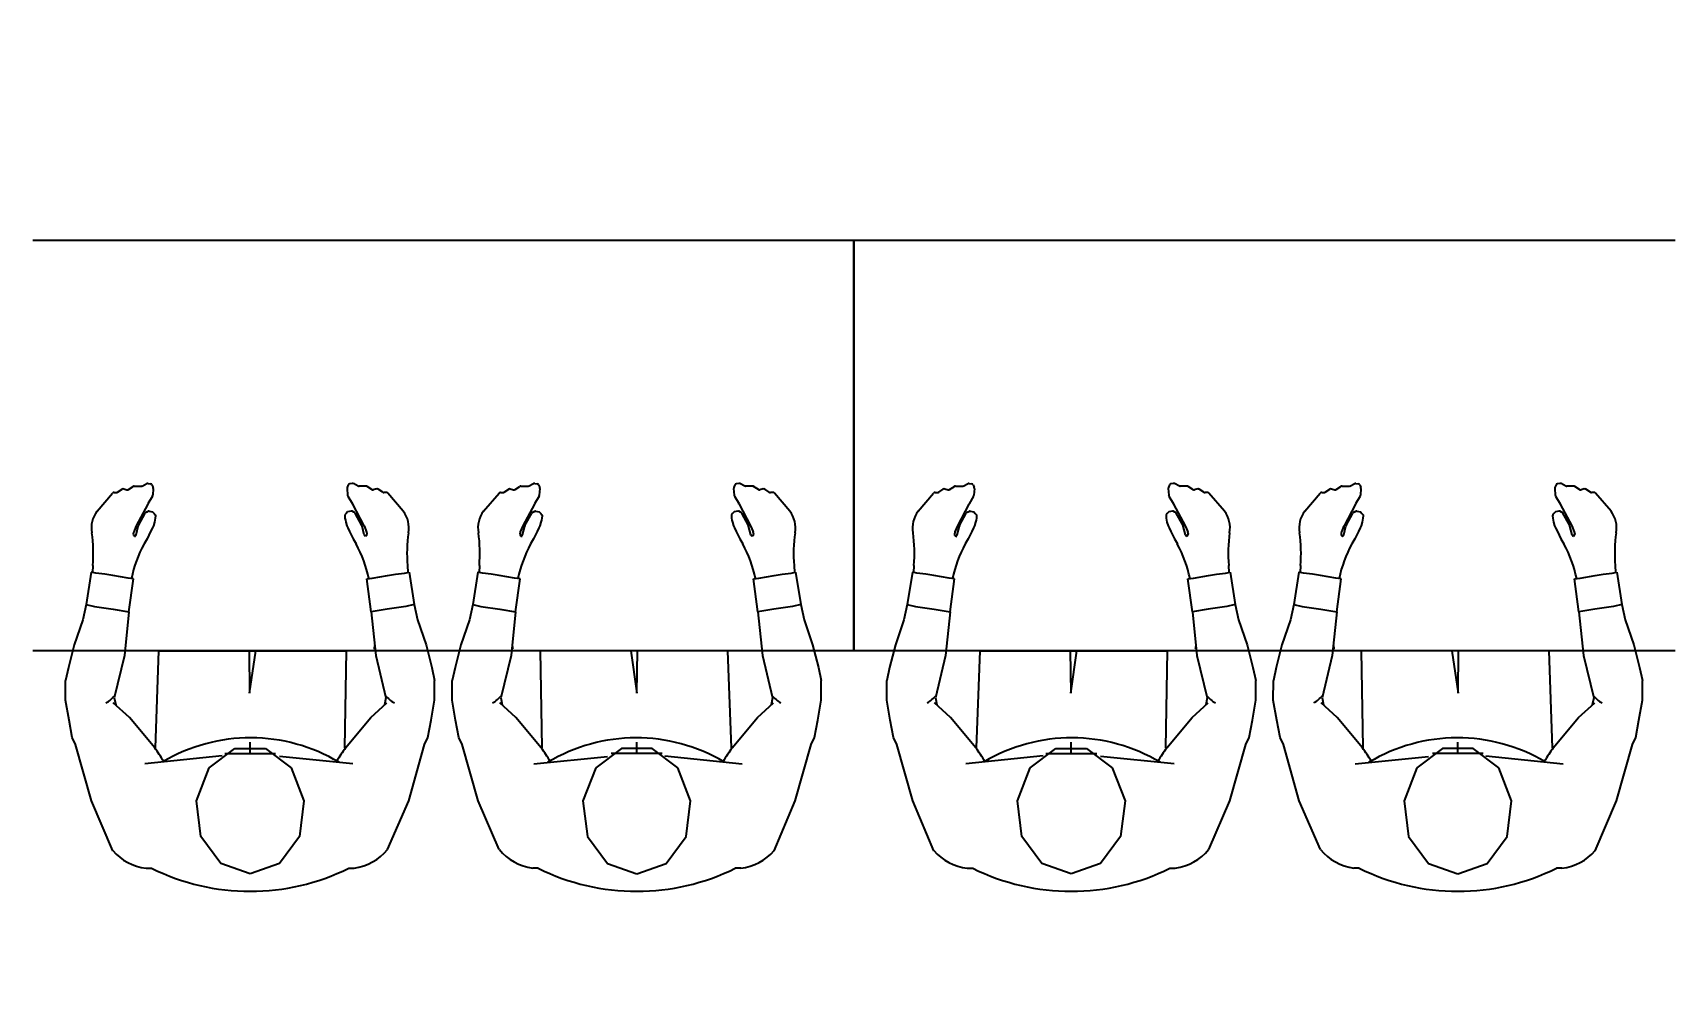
# Model space of a CAD drawing. Header units: metres. Extents: x -1 to 148, y 0 to 108.
# Drawn here: x 36.155 to 38.555, y 97.475 to 98.856 of the extents above; entities that cross this region are included whole.
import ezdxf

# ---------------------------------------------------------------- set-up
doc = ezdxf.new("R2010")
doc.units = ezdxf.units.M
doc.header["$MEASUREMENT"] = 0
doc.header["$PDSIZE"] = -2
doc.layers.get('0').update_dxf_attribs({"linetype": 'CONTINUOUS'})
doc.layers.get('DEFPOINTS').update_dxf_attribs({"linetype": 'CONTINUOUS'})
for name, color, linetype in [('BEMASZUNG', 8, 'CONTINUOUS'), ('MOEBEL', 6, 'CONTINUOUS'), ('ZUFAHRTEN_WEGE', 8, 'CONTINUOUS')]:
    doc.layers.add(name, color=color, linetype=linetype)
doc.styles.add('ARIAL', font='arial.ttf')
doc.dimstyles.new('Meter_Bem', dxfattribs={"dimtxt": 0.35, "dimasz": 0.015, "dimexe": 0, "dimexo": 0.1, "dimgap": 0.05, "dimtad": 1, "dimzin": 0, "dimdsep": 46, "dimtxsty": 'ARIAL', "dimblk1": 'mass1', "dimblk2": 'mass2', "dimsah": 1, "dimcen": 0.125, "dimse1": 1, "dimse2": 1, "dimclrd": 256, "dimclre": 1, "dimclrt": 256, "dimazin": 0, "dimtp": 102033525.0, "dimtm": 1, "dimtfac": 1, "dimtix": 1, "dimtmove": 2, "dimatfit": 3, "dimldrblk": 'mass2', "dimfxl": 1, "dimtolj": 1, "dimtzin": 0, "dimlwd": -1, "dimarcsym": 0})

# ---------------------------------------------------------------- blocks, each defined once
blk = doc.blocks.new('mass1')
for p, q in [((0, 25.5), (0, -12.75)), ((-5, -5), (5, 5)), ((-5, 0), (5, 0))]:
    blk.add_line(p, q)
blk = doc.blocks.new('mass2')
for p, q in [((0, -25.5), (0, 12.75)), ((5, 5), (-5, -5)), ((5, 0), (-5, 0))]:
    blk.add_line(p, q)
blk = doc.blocks.new('*D29')
at = {"layer": 'BEMASZUNG', "transparency": 16777216}
blk.add_line((0.9549, 107.2546), (147.9128, 107.2546), dxfattribs=at)
at = {"layer": 'DEFPOINTS', "color": 0, "transparency": 16777216}
for p in [(147.9278, 107.2546), (147.9278, 78.5665), (0.9399, 71.0455)]:
    blk.add_point(p, dxfattribs=at)
at = {"layer": 'BEMASZUNG', "transparency": 16777216, "xscale": 0.015, "yscale": 0.015, "zscale": 0.015, "rotation": 180}
blk.add_blockref('mass1', (0.9399, 107.2546), dxfattribs=at)
at = {"layer": 'BEMASZUNG', "transparency": 16777216, "xscale": 0.015, "yscale": 0.015, "zscale": 0.015}
blk.add_blockref('mass2', (147.9278, 107.2546), dxfattribs=at)
at = {"layer": 'BEMASZUNG', "transparency": 16777216, "insert": (74.4339, 107.4833), "char_height": 0.35, "attachment_point": 5, "style": 'ARIAL'}
blk.add_mtext('\\A1;146.99', dxfattribs=at)

msp = doc.modelspace()

# ---------------------------------------------------------------- linework, layer by layer
at = {"layer": 'MOEBEL', "ltscale": 0.2}
for p, q in [((36.1554, 98.5526), (37.3554, 98.5526)), ((36.1554, 98.5526), (37.3554, 98.5526)), ((37.3554, 98.5526), (37.3554, 97.9526)), ((37.3554, 97.9526), (37.3554, 98.5526)), ((37.3554, 98.5526), (38.5554, 98.5526)), ((37.3554, 97.9526), (37.3554, 98.5526)), ((37.3554, 98.5526), (38.5554, 98.5526)), ((37.3554, 98.5526), (37.3554, 97.9526)), ((37.3554, 97.9526), (36.1554, 97.9526)), ((37.3554, 97.9526), (36.1554, 97.9526)), ((38.5554, 97.9526), (37.3554, 97.9526)), ((38.5554, 97.9526), (37.3554, 97.9526))]:
    msp.add_line(p, q, dxfattribs=at)
at = {"layer": 'ZUFAHRTEN_WEGE'}
for p, q in [((36.2741, 98.1841), (36.2775, 98.1839)), ((36.2792, 98.1843), (36.2859, 98.1887)), ((36.2882, 98.1891), (36.2929, 98.1878)), ((36.2952, 98.1882), (36.3021, 98.1927)), ((36.3036, 98.1932), (36.3138, 98.1931)), ((36.315, 98.1934), (36.3222, 98.1969)), ((36.3239, 98.1972), (36.3274, 98.1966)), ((36.3295, 98.1949), (36.3311, 98.1911)), ((36.3313, 98.1898), (36.3306, 98.1799)), ((36.6146, 98.1898), (36.6153, 98.1799)), ((36.6164, 98.1949), (36.6148, 98.1911)), ((36.622, 98.1972), (36.6185, 98.1966)), ((36.6309, 98.1934), (36.6238, 98.1969)), ((36.6423, 98.1932), (36.6322, 98.1931)), ((36.6507, 98.1882), (36.6439, 98.1927)), ((36.6577, 98.1891), (36.653, 98.1878)), ((36.6667, 98.1843), (36.66, 98.1887)), ((36.6719, 98.1841), (36.6685, 98.1839)), ((36.839, 98.1841), (36.8424, 98.1839)), ((36.8442, 98.1843), (36.8509, 98.1887)), ((36.8532, 98.1891), (36.8579, 98.1878)), ((36.8602, 98.1882), (36.867, 98.1927)), ((36.8686, 98.1932), (36.8787, 98.1931)), ((36.88, 98.1934), (36.8871, 98.1969)), ((36.8888, 98.1972), (36.8923, 98.1966)), ((36.8945, 98.1949), (36.8961, 98.1911)), ((36.8963, 98.1898), (36.8956, 98.1799)), ((37.1795, 98.1898), (37.1803, 98.1799)), ((37.1814, 98.1949), (37.1798, 98.1911)), ((37.187, 98.1972), (37.1835, 98.1966)), ((37.1959, 98.1934), (37.1887, 98.1969)), ((37.2073, 98.1932), (37.1971, 98.1931)), ((37.2157, 98.1882), (37.2088, 98.1927)), ((37.2227, 98.1891), (37.2179, 98.1878)), ((37.2317, 98.1843), (37.225, 98.1887)), ((37.2368, 98.1841), (37.2334, 98.1839)), ((37.4741, 98.1841), (37.4775, 98.1839)), ((37.4792, 98.1843), (37.4859, 98.1887)), ((37.4882, 98.1891), (37.4929, 98.1878)), ((37.4952, 98.1882), (37.5021, 98.1927)), ((37.5036, 98.1932), (37.5138, 98.1931)), ((37.515, 98.1934), (37.5222, 98.1969)), ((37.5239, 98.1972), (37.5274, 98.1966)), ((37.5295, 98.1949), (37.5311, 98.1911)), ((37.5313, 98.1898), (37.5306, 98.1799)), ((37.8146, 98.1898), (37.8153, 98.1799)), ((37.8164, 98.1949), (37.8148, 98.1911)), ((37.822, 98.1972), (37.8185, 98.1966)), ((37.8309, 98.1934), (37.8238, 98.1969)), ((37.8423, 98.1932), (37.8322, 98.1931)), ((37.8507, 98.1882), (37.8439, 98.1927)), ((37.8577, 98.1891), (37.853, 98.1878)), ((37.8667, 98.1843), (37.86, 98.1887)), ((37.8719, 98.1841), (37.8685, 98.1839)), ((38.039, 98.1841), (38.0424, 98.1839)), ((38.0442, 98.1843), (38.0509, 98.1887)), ((38.0532, 98.1891), (38.0579, 98.1878)), ((38.0602, 98.1882), (38.067, 98.1927)), ((38.0686, 98.1932), (38.0787, 98.1931)), ((38.08, 98.1934), (38.0871, 98.1969)), ((38.0888, 98.1972), (38.0923, 98.1966)), ((38.0945, 98.1949), (38.0961, 98.1911)), ((38.0963, 98.1898), (38.0956, 98.1799)), ((38.3795, 98.1898), (38.3803, 98.1799)), ((38.3814, 98.1949), (38.3798, 98.1911)), ((38.387, 98.1972), (38.3835, 98.1966)), ((38.3959, 98.1934), (38.3887, 98.1969)), ((38.4073, 98.1932), (38.3971, 98.1931)), ((38.4157, 98.1882), (38.4088, 98.1927)), ((38.4227, 98.1891), (38.4179, 98.1878)), ((38.4317, 98.1843), (38.425, 98.1887)), ((38.4368, 98.1841), (38.4334, 98.1839)), ((36.2492, 98.1568), (36.2717, 98.1831)), ((36.3234, 98.1671), (36.3066, 98.1354)), ((36.3302, 98.1787), (36.3235, 98.1672)), ((36.6157, 98.1787), (36.6224, 98.1672)), ((36.6225, 98.1671), (36.6393, 98.1354)), ((36.6968, 98.1568), (36.6742, 98.1831)), ((36.8141, 98.1568), (36.8367, 98.1831)), ((36.8884, 98.1671), (36.8716, 98.1354)), ((36.8952, 98.1787), (36.8885, 98.1672)), ((37.1806, 98.1787), (37.1874, 98.1672)), ((37.1874, 98.1671), (37.2043, 98.1354)), ((37.2617, 98.1568), (37.2392, 98.1831)), ((37.4492, 98.1568), (37.4717, 98.1831)), ((37.5234, 98.1671), (37.5066, 98.1354)), ((37.5302, 98.1787), (37.5235, 98.1672)), ((37.8157, 98.1787), (37.8224, 98.1672)), ((37.8225, 98.1671), (37.8393, 98.1354)), ((37.8968, 98.1568), (37.8742, 98.1831)), ((38.0141, 98.1568), (38.0367, 98.1831)), ((38.0884, 98.1671), (38.0716, 98.1354)), ((38.0952, 98.1787), (38.0885, 98.1672)), ((38.3806, 98.1787), (38.3874, 98.1672)), ((38.3874, 98.1671), (38.4043, 98.1354)), ((38.4617, 98.1568), (38.4392, 98.1831)), ((36.3096, 98.1355), (36.3195, 98.1535)), ((36.3214, 98.155), (36.324, 98.1567)), ((36.3252, 98.1568), (36.3305, 98.1558)), ((36.3305, 98.1558), (36.3327, 98.1533)), ((36.3331, 98.1407), (36.3316, 98.1354)), ((36.3327, 98.1533), (36.3343, 98.1511)), ((36.3338, 98.1433), (36.3331, 98.1407)), ((36.3343, 98.1466), (36.3338, 98.1433)), ((36.3343, 98.1511), (36.3345, 98.1496)), ((36.3345, 98.1496), (36.3343, 98.1466)), ((36.6116, 98.1511), (36.6114, 98.1496)), ((36.6114, 98.1496), (36.6116, 98.1466)), ((36.6132, 98.1533), (36.6116, 98.1511)), ((36.6116, 98.1466), (36.6122, 98.1433)), ((36.6122, 98.1433), (36.6128, 98.1407)), ((36.6128, 98.1407), (36.6144, 98.1354)), ((36.6155, 98.1558), (36.6132, 98.1533)), ((36.6207, 98.1568), (36.6155, 98.1558)), ((36.6245, 98.155), (36.6219, 98.1567)), ((36.6363, 98.1355), (36.6264, 98.1535)), ((36.8746, 98.1355), (36.8845, 98.1535)), ((36.8864, 98.155), (36.889, 98.1567)), ((36.8902, 98.1568), (36.8954, 98.1558)), ((36.8954, 98.1558), (36.8977, 98.1533)), ((36.898, 98.1407), (36.8965, 98.1354)), ((36.8977, 98.1533), (36.8993, 98.1511)), ((36.8987, 98.1433), (36.898, 98.1407)), ((36.8992, 98.1466), (36.8987, 98.1433)), ((36.8995, 98.1496), (36.8992, 98.1466)), ((36.8993, 98.1511), (36.8995, 98.1496)), ((37.1766, 98.1511), (37.1764, 98.1496)), ((37.1764, 98.1496), (37.1766, 98.1466)), ((37.1781, 98.1533), (37.1766, 98.1511)), ((37.1766, 98.1466), (37.1771, 98.1433)), ((37.1771, 98.1433), (37.1778, 98.1407)), ((37.1778, 98.1407), (37.1793, 98.1354)), ((37.1804, 98.1558), (37.1781, 98.1533)), ((37.1857, 98.1568), (37.1804, 98.1558)), ((37.1895, 98.155), (37.1869, 98.1567)), ((37.2013, 98.1355), (37.1913, 98.1535)), ((37.5096, 98.1355), (37.5195, 98.1535)), ((37.5214, 98.155), (37.524, 98.1567)), ((37.5252, 98.1568), (37.5305, 98.1558)), ((37.5305, 98.1558), (37.5327, 98.1533)), ((37.5331, 98.1407), (37.5316, 98.1354)), ((37.5327, 98.1533), (37.5343, 98.1511)), ((37.5338, 98.1433), (37.5331, 98.1407)), ((37.5343, 98.1466), (37.5338, 98.1433)), ((37.5343, 98.1511), (37.5345, 98.1496)), ((37.5345, 98.1496), (37.5343, 98.1466)), ((37.8116, 98.1511), (37.8114, 98.1496)), ((37.8114, 98.1496), (37.8116, 98.1466)), ((37.8132, 98.1533), (37.8116, 98.1511)), ((37.8116, 98.1466), (37.8122, 98.1433)), ((37.8122, 98.1433), (37.8128, 98.1407)), ((37.8128, 98.1407), (37.8144, 98.1354)), ((37.8155, 98.1558), (37.8132, 98.1533)), ((37.8207, 98.1568), (37.8155, 98.1558)), ((37.8245, 98.155), (37.8219, 98.1567)), ((37.8363, 98.1355), (37.8264, 98.1535)), ((38.0746, 98.1355), (38.0845, 98.1535)), ((38.0864, 98.155), (38.089, 98.1567)), ((38.0902, 98.1568), (38.0954, 98.1558)), ((38.0954, 98.1558), (38.0977, 98.1533)), ((38.098, 98.1407), (38.0965, 98.1354)), ((38.0977, 98.1533), (38.0993, 98.1511)), ((38.0987, 98.1433), (38.098, 98.1407)), ((38.0992, 98.1466), (38.0987, 98.1433)), ((38.0995, 98.1496), (38.0992, 98.1466)), ((38.0993, 98.1511), (38.0995, 98.1496)), ((38.3766, 98.1511), (38.3764, 98.1496)), ((38.3764, 98.1496), (38.3766, 98.1466)), ((38.3781, 98.1533), (38.3766, 98.1511)), ((38.3766, 98.1466), (38.3771, 98.1433)), ((38.3771, 98.1433), (38.3778, 98.1407)), ((38.3778, 98.1407), (38.3793, 98.1354)), ((38.3804, 98.1558), (38.3781, 98.1533)), ((38.3857, 98.1568), (38.3804, 98.1558)), ((38.3895, 98.155), (38.3869, 98.1567)), ((38.4013, 98.1355), (38.3913, 98.1535)), ((36.3026, 98.1256), (36.3022, 98.1231)), ((36.3065, 98.1352), (36.3028, 98.1262)), ((36.3033, 98.1204), (36.3042, 98.1197)), ((36.3042, 98.1197), (36.305, 98.1202)), ((36.3062, 98.1219), (36.3094, 98.1349)), ((36.3223, 98.1161), (36.3179, 98.1088)), ((36.3275, 98.1271), (36.3223, 98.1161)), ((36.3301, 98.1322), (36.3275, 98.1271)), ((36.3316, 98.1354), (36.3301, 98.1322)), ((36.6144, 98.1354), (36.6158, 98.1322)), ((36.6158, 98.1322), (36.6184, 98.1271)), ((36.6184, 98.1271), (36.6237, 98.1161)), ((36.6237, 98.1161), (36.628, 98.1088)), ((36.6398, 98.1219), (36.6365, 98.1349)), ((36.6394, 98.1352), (36.6431, 98.1262)), ((36.6417, 98.1197), (36.641, 98.1202)), ((36.6426, 98.1204), (36.6417, 98.1197)), ((36.6433, 98.1256), (36.6437, 98.1231)), ((36.8676, 98.1256), (36.8672, 98.1231)), ((36.8715, 98.1352), (36.8678, 98.1262)), ((36.8683, 98.1204), (36.8691, 98.1197)), ((36.8691, 98.1197), (36.8699, 98.1202)), ((36.8711, 98.1219), (36.8744, 98.1349)), ((36.8872, 98.1161), (36.8829, 98.1088)), ((36.8925, 98.1271), (36.8872, 98.1161)), ((36.8951, 98.1322), (36.8925, 98.1271)), ((36.8965, 98.1354), (36.8951, 98.1322)), ((37.1793, 98.1354), (37.1808, 98.1322)), ((37.1808, 98.1322), (37.1833, 98.1271)), ((37.1833, 98.1271), (37.1886, 98.1161)), ((37.1886, 98.1161), (37.193, 98.1088)), ((37.2047, 98.1219), (37.2015, 98.1349)), ((37.2044, 98.1352), (37.2081, 98.1262)), ((37.2067, 98.1197), (37.2059, 98.1202)), ((37.2076, 98.1204), (37.2067, 98.1197)), ((37.2083, 98.1256), (37.2087, 98.1231)), ((37.5026, 98.1256), (37.5022, 98.1231)), ((37.5065, 98.1352), (37.5028, 98.1262)), ((37.5033, 98.1204), (37.5042, 98.1197)), ((37.5042, 98.1197), (37.505, 98.1202)), ((37.5062, 98.1219), (37.5094, 98.1349)), ((37.5223, 98.1161), (37.5179, 98.1088)), ((37.5275, 98.1271), (37.5223, 98.1161)), ((37.5301, 98.1322), (37.5275, 98.1271)), ((37.5316, 98.1354), (37.5301, 98.1322)), ((37.8144, 98.1354), (37.8158, 98.1322)), ((37.8158, 98.1322), (37.8184, 98.1271)), ((37.8184, 98.1271), (37.8237, 98.1161)), ((37.8237, 98.1161), (37.828, 98.1088)), ((37.8398, 98.1219), (37.8365, 98.1349)), ((37.8394, 98.1352), (37.8431, 98.1262)), ((37.8417, 98.1197), (37.841, 98.1202)), ((37.8426, 98.1204), (37.8417, 98.1197)), ((37.8433, 98.1256), (37.8437, 98.1231)), ((38.0676, 98.1256), (38.0672, 98.1231)), ((38.0715, 98.1352), (38.0678, 98.1262)), ((38.0683, 98.1204), (38.0691, 98.1197)), ((38.0691, 98.1197), (38.0699, 98.1202)), ((38.0711, 98.1219), (38.0744, 98.1349)), ((38.0872, 98.1161), (38.0829, 98.1088)), ((38.0925, 98.1271), (38.0872, 98.1161)), ((38.0951, 98.1322), (38.0925, 98.1271)), ((38.0965, 98.1354), (38.0951, 98.1322)), ((38.3793, 98.1354), (38.3808, 98.1322)), ((38.3808, 98.1322), (38.3833, 98.1271)), ((38.3833, 98.1271), (38.3886, 98.1161)), ((38.3886, 98.1161), (38.393, 98.1088)), ((38.4047, 98.1219), (38.4015, 98.1349)), ((38.4044, 98.1352), (38.4081, 98.1262)), ((38.4067, 98.1197), (38.4059, 98.1202)), ((38.4076, 98.1204), (38.4067, 98.1197)), ((38.4083, 98.1256), (38.4087, 98.1231)), ((36.2408, 98.0673), (36.2332, 98.0202)), ((36.2474, 98.0662), (36.2408, 98.0673)), ((36.243, 98.0772), (36.2426, 98.067)), ((36.243, 98.0772), (36.2426, 98.067)), ((36.2605, 98.0644), (36.2474, 98.0662)), ((36.2722, 98.0626), (36.2605, 98.0644)), ((36.6737, 98.0626), (36.6854, 98.0644)), ((36.6854, 98.0644), (36.6985, 98.0662)), ((36.6985, 98.0662), (36.7052, 98.0673)), ((36.7029, 98.0772), (36.7033, 98.067)), ((36.7029, 98.0772), (36.7033, 98.067)), ((36.7052, 98.0673), (36.7127, 98.0202)), ((36.8057, 98.0673), (36.7982, 98.0202)), ((36.8124, 98.0662), (36.8057, 98.0673)), ((36.808, 98.0772), (36.8075, 98.067)), ((36.808, 98.0772), (36.8075, 98.067)), ((36.8254, 98.0644), (36.8124, 98.0662)), ((36.8371, 98.0626), (36.8254, 98.0644)), ((37.2387, 98.0626), (37.2504, 98.0644)), ((37.2504, 98.0644), (37.2635, 98.0662)), ((37.2635, 98.0662), (37.2701, 98.0673)), ((37.2679, 98.0772), (37.2683, 98.067)), ((37.2679, 98.0772), (37.2683, 98.067)), ((37.2701, 98.0673), (37.2776, 98.0202)), ((37.4408, 98.0673), (37.4332, 98.0202)), ((37.4474, 98.0662), (37.4408, 98.0673)), ((37.443, 98.0772), (37.4426, 98.067)), ((37.443, 98.0772), (37.4426, 98.067)), ((37.4605, 98.0644), (37.4474, 98.0662)), ((37.4722, 98.0626), (37.4605, 98.0644)), ((37.8737, 98.0626), (37.8854, 98.0644)), ((37.8854, 98.0644), (37.8985, 98.0662)), ((37.8985, 98.0662), (37.9052, 98.0673)), ((37.9029, 98.0772), (37.9033, 98.067)), ((37.9029, 98.0772), (37.9033, 98.067)), ((37.9052, 98.0673), (37.9127, 98.0202)), ((38.0057, 98.0673), (37.9982, 98.0202)), ((38.0124, 98.0662), (38.0057, 98.0673)), ((38.008, 98.0772), (38.0075, 98.067)), ((38.008, 98.0772), (38.0075, 98.067)), ((38.0254, 98.0644), (38.0124, 98.0662)), ((38.0371, 98.0626), (38.0254, 98.0644)), ((38.4387, 98.0626), (38.4504, 98.0644)), ((38.4504, 98.0644), (38.4635, 98.0662)), ((38.4635, 98.0662), (38.4701, 98.0673)), ((38.4679, 98.0772), (38.4683, 98.067)), ((38.4679, 98.0772), (38.4683, 98.067)), ((38.4701, 98.0673), (38.4776, 98.0202)), ((36.2945, 98.0588), (36.2722, 98.0626)), ((36.3025, 98.0575), (36.2945, 98.0588)), ((36.2959, 98.0093), (36.3025, 98.0575)), ((36.6435, 98.0575), (36.6515, 98.0588)), ((36.65, 98.0093), (36.6435, 98.0575)), ((36.6515, 98.0588), (36.6737, 98.0626)), ((36.8594, 98.0588), (36.8371, 98.0626)), ((36.8674, 98.0575), (36.8594, 98.0588)), ((36.8609, 98.0093), (36.8674, 98.0575)), ((37.2084, 98.0575), (37.2164, 98.0588)), ((37.2149, 98.0093), (37.2084, 98.0575)), ((37.2164, 98.0588), (37.2387, 98.0626)), ((37.4945, 98.0588), (37.4722, 98.0626)), ((37.5025, 98.0575), (37.4945, 98.0588)), ((37.4959, 98.0093), (37.5025, 98.0575)), ((37.8435, 98.0575), (37.8515, 98.0588)), ((37.85, 98.0093), (37.8435, 98.0575)), ((37.8515, 98.0588), (37.8737, 98.0626)), ((38.0594, 98.0588), (38.0371, 98.0626)), ((38.0674, 98.0575), (38.0594, 98.0588)), ((38.0609, 98.0093), (38.0674, 98.0575)), ((38.4084, 98.0575), (38.4164, 98.0588)), ((38.4149, 98.0093), (38.4084, 98.0575)), ((38.4164, 98.0588), (38.4387, 98.0626)), ((36.2332, 98.0202), (36.2284, 97.9977)), ((36.2336, 98.0217), (36.2332, 98.0202)), ((36.2332, 98.0202), (36.2454, 98.0175)), ((36.2454, 98.0175), (36.2728, 98.0132)), ((36.7005, 98.0175), (36.6731, 98.0132)), ((36.7127, 98.0202), (36.7005, 98.0175)), ((36.7123, 98.0217), (36.7127, 98.0202)), ((36.7127, 98.0202), (36.7175, 97.9977)), ((36.7982, 98.0202), (36.7934, 97.9977)), ((36.7986, 98.0217), (36.7982, 98.0202)), ((36.7982, 98.0202), (36.8103, 98.0175)), ((36.8103, 98.0175), (36.8377, 98.0132)), ((37.2655, 98.0175), (37.2381, 98.0132)), ((37.2776, 98.0202), (37.2655, 98.0175)), ((37.2773, 98.0217), (37.2776, 98.0202)), ((37.2776, 98.0202), (37.2825, 97.9977)), ((37.4332, 98.0202), (37.4284, 97.9977)), ((37.4336, 98.0217), (37.4332, 98.0202)), ((37.4332, 98.0202), (37.4454, 98.0175)), ((37.4454, 98.0175), (37.4728, 98.0132)), ((37.9005, 98.0175), (37.8731, 98.0132)), ((37.9127, 98.0202), (37.9005, 98.0175)), ((37.9123, 98.0217), (37.9127, 98.0202)), ((37.9127, 98.0202), (37.9175, 97.9977)), ((37.9982, 98.0202), (37.9934, 97.9977)), ((37.9986, 98.0217), (37.9982, 98.0202)), ((37.9982, 98.0202), (38.0103, 98.0175)), ((38.0103, 98.0175), (38.0377, 98.0132)), ((38.4655, 98.0175), (38.4381, 98.0132)), ((38.4776, 98.0202), (38.4655, 98.0175)), ((38.4773, 98.0217), (38.4776, 98.0202)), ((38.4776, 98.0202), (38.4825, 97.9977)), ((36.2284, 97.9977), (36.2159, 97.9613)), ((36.2728, 98.0132), (36.2959, 98.0093)), ((36.2959, 98.0093), (36.2893, 97.9454)), ((36.6731, 98.0132), (36.65, 98.0093)), ((36.65, 98.0093), (36.6566, 97.9454)), ((36.7175, 97.9977), (36.73, 97.9613)), ((36.7934, 97.9977), (36.7808, 97.9613)), ((36.8377, 98.0132), (36.8609, 98.0093)), ((36.8609, 98.0093), (36.8542, 97.9454)), ((37.2381, 98.0132), (37.2149, 98.0093)), ((37.2149, 98.0093), (37.2216, 97.9454)), ((37.2825, 97.9977), (37.295, 97.9613)), ((37.4284, 97.9977), (37.4159, 97.9613)), ((37.4728, 98.0132), (37.4959, 98.0093)), ((37.4959, 98.0093), (37.4893, 97.9454)), ((37.8731, 98.0132), (37.85, 98.0093)), ((37.85, 98.0093), (37.8566, 97.9454)), ((37.9175, 97.9977), (37.93, 97.9613)), ((37.9934, 97.9977), (37.9808, 97.9613)), ((38.0377, 98.0132), (38.0609, 98.0093)), ((38.0609, 98.0093), (38.0542, 97.9454)), ((38.4381, 98.0132), (38.4149, 98.0093)), ((38.4149, 98.0093), (38.4216, 97.9454)), ((38.4825, 97.9977), (38.495, 97.9613)), ((36.2159, 97.9613), (36.2075, 97.9281)), ((36.2893, 97.9454), (36.2745, 97.8836)), ((36.3346, 97.8108), (36.3396, 97.9526)), ((36.3396, 97.9526), (36.6138, 97.9526)), ((36.4726, 97.8907), (36.472, 97.9526)), ((36.4721, 97.8907), (36.4813, 97.9526)), ((36.6113, 97.8108), (36.6138, 97.9526)), ((36.6543, 97.9561), (36.6542, 97.9549)), ((36.6544, 97.9572), (36.6543, 97.9561)), ((36.6545, 97.9584), (36.6544, 97.9572)), ((36.6548, 97.9595), (36.6545, 97.9584)), ((36.6551, 97.9606), (36.6548, 97.9595)), ((36.6566, 97.9454), (36.6714, 97.8836)), ((36.73, 97.9613), (36.7385, 97.9281)), ((36.7808, 97.9613), (36.7724, 97.9281)), ((36.8542, 97.9454), (36.8395, 97.8836)), ((36.8558, 97.9606), (36.8561, 97.9595)), ((36.8561, 97.9595), (36.8564, 97.9584)), ((36.8564, 97.9584), (36.8565, 97.9572)), ((36.8565, 97.9572), (36.8566, 97.9561)), ((36.8566, 97.9561), (36.8567, 97.9549)), ((36.8996, 97.8108), (36.8971, 97.9526)), ((37.1713, 97.9526), (36.8971, 97.9526)), ((37.0388, 97.8907), (37.0296, 97.9526)), ((37.0383, 97.8907), (37.0389, 97.9526)), ((37.1763, 97.8108), (37.1713, 97.9526)), ((37.2216, 97.9454), (37.2364, 97.8836)), ((37.295, 97.9613), (37.3034, 97.9281)), ((37.4159, 97.9613), (37.4075, 97.9281)), ((37.4893, 97.9454), (37.4745, 97.8836)), ((37.5346, 97.8108), (37.5396, 97.9526)), ((37.5396, 97.9526), (37.8138, 97.9526)), ((37.6726, 97.8907), (37.672, 97.9526)), ((37.6721, 97.8907), (37.6813, 97.9526)), ((37.8113, 97.8108), (37.8138, 97.9526)), ((37.8543, 97.9561), (37.8542, 97.9549)), ((37.8544, 97.9572), (37.8543, 97.9561)), ((37.8545, 97.9584), (37.8544, 97.9572)), ((37.8548, 97.9595), (37.8545, 97.9584)), ((37.8551, 97.9606), (37.8548, 97.9595)), ((37.8566, 97.9454), (37.8714, 97.8836)), ((37.93, 97.9613), (37.9385, 97.9281)), ((37.9808, 97.9613), (37.9724, 97.9281)), ((38.0542, 97.9454), (38.0395, 97.8836)), ((38.0558, 97.9606), (38.0561, 97.9595)), ((38.0561, 97.9595), (38.0564, 97.9584)), ((38.0564, 97.9584), (38.0565, 97.9572)), ((38.0565, 97.9572), (38.0566, 97.9561)), ((38.0566, 97.9561), (38.0567, 97.9549)), ((38.0996, 97.8108), (38.0971, 97.9526)), ((38.3713, 97.9526), (38.0971, 97.9526)), ((38.2388, 97.8907), (38.2296, 97.9526)), ((38.2383, 97.8907), (38.2389, 97.9526)), ((38.3763, 97.8108), (38.3713, 97.9526)), ((38.4216, 97.9454), (38.4364, 97.8836)), ((38.495, 97.9613), (38.5034, 97.9281)), ((36.2075, 97.9281), (36.2033, 97.9093)), ((36.7385, 97.9281), (36.7426, 97.9093)), ((36.7724, 97.9281), (36.7683, 97.9093)), ((37.3034, 97.9281), (37.3076, 97.9093)), ((37.4075, 97.9281), (37.4033, 97.9093)), ((37.9385, 97.9281), (37.9426, 97.9093)), ((37.9724, 97.9281), (37.9683, 97.9093)), ((38.5034, 97.9281), (38.5076, 97.9093)), ((36.2033, 97.8803), (36.2033, 97.9093)), ((36.7426, 97.8803), (36.7426, 97.9093)), ((36.7682, 97.8803), (36.7683, 97.9093)), ((37.3076, 97.8803), (37.3076, 97.9093)), ((37.4033, 97.8803), (37.4033, 97.9093)), ((37.9426, 97.8803), (37.9426, 97.9093)), ((37.9682, 97.8803), (37.9683, 97.9093)), ((38.5076, 97.8803), (38.5076, 97.9093)), ((36.2083, 97.8512), (36.2033, 97.8803)), ((36.2965, 97.8548), (36.273, 97.8766)), ((36.2745, 97.8836), (36.2765, 97.8734)), ((36.6494, 97.8548), (36.6729, 97.8766)), ((36.6714, 97.8836), (36.6694, 97.8734)), ((36.7376, 97.8512), (36.7426, 97.8803)), ((36.7733, 97.8512), (36.7682, 97.8803)), ((36.8615, 97.8548), (36.838, 97.8766)), ((36.8395, 97.8836), (36.8415, 97.8734)), ((37.2143, 97.8548), (37.2379, 97.8766)), ((37.2364, 97.8836), (37.2344, 97.8734)), ((37.3025, 97.8512), (37.3076, 97.8803)), ((37.4083, 97.8512), (37.4033, 97.8803)), ((37.4965, 97.8548), (37.473, 97.8766)), ((37.4745, 97.8836), (37.4765, 97.8734)), ((37.8494, 97.8548), (37.8729, 97.8766)), ((37.8714, 97.8836), (37.8694, 97.8734)), ((37.9376, 97.8512), (37.9426, 97.8803)), ((37.9733, 97.8512), (37.9682, 97.8803)), ((38.0615, 97.8548), (38.038, 97.8766)), ((38.0395, 97.8836), (38.0415, 97.8734)), ((38.4143, 97.8548), (38.4379, 97.8766)), ((38.4364, 97.8836), (38.4344, 97.8734)), ((38.5025, 97.8512), (38.5076, 97.8803)), ((36.213, 97.8257), (36.2083, 97.8512)), ((36.3335, 97.8108), (36.2965, 97.8548)), ((36.6124, 97.8108), (36.6494, 97.8548)), ((36.7329, 97.8257), (36.7376, 97.8512)), ((36.778, 97.8257), (36.7733, 97.8512)), ((36.8984, 97.8108), (36.8615, 97.8548)), ((37.1774, 97.8108), (37.2143, 97.8548)), ((37.2979, 97.8257), (37.3025, 97.8512)), ((37.413, 97.8257), (37.4083, 97.8512)), ((37.5335, 97.8108), (37.4965, 97.8548)), ((37.8124, 97.8108), (37.8494, 97.8548)), ((37.9329, 97.8257), (37.9376, 97.8512)), ((37.978, 97.8257), (37.9733, 97.8512)), ((38.0984, 97.8108), (38.0615, 97.8548)), ((38.3774, 97.8108), (38.4143, 97.8548)), ((38.4979, 97.8257), (38.5025, 97.8512)), ((36.2179, 97.8157), (36.213, 97.8257)), ((36.728, 97.8157), (36.7329, 97.8257)), ((36.7829, 97.8157), (36.778, 97.8257)), ((37.293, 97.8157), (37.2979, 97.8257)), ((37.4179, 97.8157), (37.413, 97.8257)), ((37.928, 97.8157), (37.9329, 97.8257)), ((37.9829, 97.8157), (37.978, 97.8257)), ((38.493, 97.8157), (38.4979, 97.8257)), ((36.2412, 97.7334), (36.2179, 97.8157)), ((36.413, 97.7812), (36.4506, 97.8097)), ((36.4359, 97.8026), (36.5101, 97.8026)), ((36.4506, 97.8097), (36.4953, 97.8097)), ((36.473, 97.8026), (36.473, 97.8187)), ((36.4953, 97.8097), (36.5329, 97.7812)), ((36.7048, 97.7334), (36.728, 97.8157)), ((36.8061, 97.7334), (36.7829, 97.8157)), ((37.0156, 97.8097), (36.978, 97.7812)), ((37.075, 97.8026), (37.0008, 97.8026)), ((37.0603, 97.8097), (37.0156, 97.8097)), ((37.0379, 97.8026), (37.0379, 97.8187)), ((37.0979, 97.7812), (37.0603, 97.8097)), ((37.2697, 97.7334), (37.293, 97.8157)), ((37.4412, 97.7334), (37.4179, 97.8157)), ((37.613, 97.7812), (37.6506, 97.8097)), ((37.6359, 97.8026), (37.7101, 97.8026)), ((37.6506, 97.8097), (37.6953, 97.8097)), ((37.673, 97.8026), (37.673, 97.8187)), ((37.6953, 97.8097), (37.7329, 97.7812)), ((37.9048, 97.7334), (37.928, 97.8157)), ((38.0061, 97.7334), (37.9829, 97.8157)), ((38.2156, 97.8097), (38.178, 97.7812)), ((38.275, 97.8026), (38.2008, 97.8026)), ((38.2603, 97.8097), (38.2156, 97.8097)), ((38.2379, 97.8026), (38.2379, 97.8187)), ((38.2979, 97.7812), (38.2603, 97.8097)), ((38.4697, 97.7334), (38.493, 97.8157)), ((36.4319, 97.7991), (36.3191, 97.7875)), ((36.3945, 97.7333), (36.413, 97.7812)), ((36.6231, 97.7875), (36.5159, 97.7982)), ((36.5329, 97.7812), (36.5515, 97.7333)), ((36.8878, 97.7875), (36.995, 97.7982)), ((36.978, 97.7812), (36.9594, 97.7333)), ((37.079, 97.7991), (37.1918, 97.7875)), ((37.1164, 97.7333), (37.0979, 97.7812)), ((37.6319, 97.7991), (37.5191, 97.7875)), ((37.5945, 97.7333), (37.613, 97.7812)), ((37.8231, 97.7875), (37.7159, 97.7982)), ((37.7329, 97.7812), (37.7515, 97.7333)), ((38.0878, 97.7875), (38.195, 97.7982)), ((38.178, 97.7812), (38.1594, 97.7333)), ((38.279, 97.7991), (38.3918, 97.7875)), ((38.3164, 97.7333), (38.2979, 97.7812)), ((36.2722, 97.6602), (36.2412, 97.7334)), ((36.4008, 97.6812), (36.3945, 97.7333)), ((36.5515, 97.7333), (36.5451, 97.6812)), ((36.6738, 97.6622), (36.7048, 97.7334)), ((36.8371, 97.6622), (36.8061, 97.7334)), ((36.9594, 97.7333), (36.9658, 97.6812)), ((37.1101, 97.6812), (37.1164, 97.7333)), ((37.2387, 97.6602), (37.2697, 97.7334)), ((37.4722, 97.6602), (37.4412, 97.7334)), ((37.6008, 97.6812), (37.5945, 97.7333)), ((37.7515, 97.7333), (37.7451, 97.6812)), ((37.8738, 97.6622), (37.9048, 97.7334)), ((38.0371, 97.6622), (38.0061, 97.7334)), ((38.1594, 97.7333), (38.1658, 97.6812)), ((38.3101, 97.6812), (38.3164, 97.7333)), ((38.4387, 97.6602), (38.4697, 97.7334)), ((36.4301, 97.6414), (36.4008, 97.6812)), ((36.5451, 97.6812), (36.5158, 97.6414)), ((36.9658, 97.6812), (36.995, 97.6414)), ((37.0808, 97.6414), (37.1101, 97.6812)), ((37.6301, 97.6414), (37.6008, 97.6812)), ((37.7451, 97.6812), (37.7158, 97.6414)), ((38.1658, 97.6812), (38.195, 97.6414)), ((38.2808, 97.6414), (38.3101, 97.6812)), ((36.321, 97.6346), (36.329, 97.6346)), ((36.473, 97.6265), (36.4301, 97.6414)), ((36.5158, 97.6414), (36.473, 97.6265)), ((36.6169, 97.6346), (36.625, 97.6346)), ((36.8939, 97.6346), (36.8859, 97.6346)), ((36.995, 97.6414), (37.0379, 97.6265)), ((37.0379, 97.6265), (37.0808, 97.6414)), ((37.1899, 97.6346), (37.1819, 97.6346)), ((37.521, 97.6346), (37.529, 97.6346)), ((37.673, 97.6265), (37.6301, 97.6414)), ((37.7158, 97.6414), (37.673, 97.6265)), ((37.8169, 97.6346), (37.825, 97.6346)), ((38.0939, 97.6346), (38.0859, 97.6346)), ((38.195, 97.6414), (38.2379, 97.6265)), ((38.2379, 97.6265), (38.2808, 97.6414)), ((38.3899, 97.6346), (38.3819, 97.6346))]:
    msp.add_line(p, q, dxfattribs=at)
for centre, radius, start, end in [((36.2739, 98.1813), 0.00283, 85.8661, 139.4353), ((36.2777, 98.1867), 0.00283, 265.8661, 303.2828), ((36.2875, 98.1863), 0.00283, 75.0965, 123.2828), ((36.2937, 98.1906), 0.00283, 255.0965, 303.2747), ((36.3036, 98.1903), 0.00283, 89.9348, 123.2747), ((36.3138, 98.196), 0.00283, 269.9348, 295.913), ((36.3234, 98.1944), 0.00283, 80.3241, 115.913), ((36.3269, 98.1938), 0.00283, 23.0843, 80.3241), ((36.3285, 98.19), 0.00283, 355.8427, 23.0843), ((36.6174, 98.19), 0.00283, 156.9157, 184.1573), ((36.619, 98.1938), 0.00283, 99.6759, 156.9157), ((36.6225, 98.1944), 0.00283, 64.087, 99.6759), ((36.6322, 98.196), 0.00283, 244.087, 270.0652), ((36.6423, 98.1903), 0.00283, 56.7253, 90.0652), ((36.6523, 98.1906), 0.00283, 236.7253, 284.9035), ((36.6585, 98.1863), 0.00283, 56.7172, 104.9035), ((36.6683, 98.1867), 0.00283, 236.7172, 274.1339), ((36.6721, 98.1813), 0.00283, 40.5647, 94.1339), ((36.8388, 98.1813), 0.00283, 85.8661, 139.4353), ((36.8426, 98.1867), 0.00283, 265.8661, 303.2828), ((36.8524, 98.1863), 0.00283, 75.0965, 123.2828), ((36.8586, 98.1906), 0.00283, 255.0965, 303.2747), ((36.8686, 98.1903), 0.00283, 89.9348, 123.2747), ((36.8787, 98.196), 0.00283, 269.9348, 295.913), ((36.8884, 98.1944), 0.00283, 80.3241, 115.913), ((36.8919, 98.1938), 0.00283, 23.0843, 80.3241), ((36.8935, 98.19), 0.00283, 355.8427, 23.0843), ((37.1824, 98.19), 0.00283, 156.9157, 184.1573), ((37.184, 98.1938), 0.00283, 99.6759, 156.9157), ((37.1875, 98.1944), 0.00283, 64.087, 99.6759), ((37.1971, 98.196), 0.00283, 244.087, 270.0652), ((37.2073, 98.1903), 0.00283, 56.7253, 90.0652), ((37.2172, 98.1906), 0.00283, 236.7253, 284.9035), ((37.2234, 98.1863), 0.00283, 56.7172, 104.9035), ((37.2332, 98.1867), 0.00283, 236.7172, 274.1339), ((37.237, 98.1813), 0.00283, 40.5647, 94.1339), ((37.4739, 98.1813), 0.00283, 85.8661, 139.4353), ((37.4777, 98.1867), 0.00283, 265.8661, 303.2828), ((37.4875, 98.1863), 0.00283, 75.0965, 123.2828), ((37.4937, 98.1906), 0.00283, 255.0965, 303.2747), ((37.5036, 98.1903), 0.00283, 89.9348, 123.2747), ((37.5138, 98.196), 0.00283, 269.9348, 295.913), ((37.5234, 98.1944), 0.00283, 80.3241, 115.913), ((37.5269, 98.1938), 0.00283, 23.0843, 80.3241), ((37.5285, 98.19), 0.00283, 355.8427, 23.0843), ((37.8174, 98.19), 0.00283, 156.9157, 184.1573), ((37.819, 98.1938), 0.00283, 99.6759, 156.9157), ((37.8225, 98.1944), 0.00283, 64.087, 99.6759), ((37.8322, 98.196), 0.00283, 244.087, 270.0652), ((37.8423, 98.1903), 0.00283, 56.7253, 90.0652), ((37.8523, 98.1906), 0.00283, 236.7253, 284.9035), ((37.8585, 98.1863), 0.00283, 56.7172, 104.9035), ((37.8683, 98.1867), 0.00283, 236.7172, 274.1339), ((37.8721, 98.1813), 0.00283, 40.5647, 94.1339), ((38.0388, 98.1813), 0.00283, 85.8661, 139.4353), ((38.0426, 98.1867), 0.00283, 265.8661, 303.2828), ((38.0524, 98.1863), 0.00283, 75.0965, 123.2828), ((38.0586, 98.1906), 0.00283, 255.0965, 303.2747), ((38.0686, 98.1903), 0.00283, 89.9348, 123.2747), ((38.0787, 98.196), 0.00283, 269.9348, 295.913), ((38.0884, 98.1944), 0.00283, 80.3241, 115.913), ((38.0919, 98.1938), 0.00283, 23.0843, 80.3241), ((38.0935, 98.19), 0.00283, 355.8427, 23.0843), ((38.3824, 98.19), 0.00283, 156.9157, 184.1573), ((38.384, 98.1938), 0.00283, 99.6759, 156.9157), ((38.3875, 98.1944), 0.00283, 64.087, 99.6759), ((38.3971, 98.196), 0.00283, 244.087, 270.0652), ((38.4073, 98.1903), 0.00283, 56.7253, 90.0652), ((38.4172, 98.1906), 0.00283, 236.7253, 284.9035), ((38.4234, 98.1863), 0.00283, 56.7172, 104.9035), ((38.4332, 98.1867), 0.00283, 236.7172, 274.1339), ((38.437, 98.1813), 0.00283, 40.5647, 94.1339), ((36.3259, 98.1657), 0.00283, 149.5422, 152.0077), ((36.3278, 98.1801), 0.00283, 329.5422, 355.8427), ((36.6181, 98.1801), 0.00283, 184.1573, 210.4578), ((36.62, 98.1657), 0.00283, 27.9923, 30.4578), ((36.8909, 98.1657), 0.00283, 149.5422, 152.0077), ((36.8928, 98.1801), 0.00283, 329.5422, 355.8427), ((37.1831, 98.1801), 0.00283, 184.1573, 210.4578), ((37.1849, 98.1657), 0.00283, 27.9923, 30.4578), ((37.5259, 98.1657), 0.00283, 149.5422, 152.0077), ((37.5278, 98.1801), 0.00283, 329.5422, 355.8427), ((37.8181, 98.1801), 0.00283, 184.1573, 210.4578), ((37.82, 98.1657), 0.00283, 27.9923, 30.4578), ((38.0909, 98.1657), 0.00283, 149.5422, 152.0077), ((38.0928, 98.1801), 0.00283, 329.5422, 355.8427), ((38.3831, 98.1801), 0.00283, 184.1573, 210.4578), ((38.3849, 98.1657), 0.00283, 27.9923, 30.4578), ((36.2825, 98.1321), 0.0415, 143.4501, 189.999), ((36.3221, 98.1523), 0.00283, 104.0424, 153.5306), ((36.3247, 98.154), 0.00283, 79.4744, 104.0424), ((36.6212, 98.154), 0.00283, 75.9576, 100.5256), ((36.6238, 98.1523), 0.00283, 26.4694, 75.9576), ((36.6635, 98.1321), 0.0415, 350.001, 36.5499), ((36.8474, 98.1321), 0.0415, 143.4501, 189.999), ((36.887, 98.1523), 0.00283, 104.0424, 153.5306), ((36.8897, 98.154), 0.00283, 79.4744, 104.0424), ((37.1862, 98.154), 0.00283, 75.9576, 100.5256), ((37.1888, 98.1523), 0.00283, 26.4694, 75.9576), ((37.2284, 98.1321), 0.0415, 350.001, 36.5499), ((37.4825, 98.1321), 0.0415, 143.4501, 189.999), ((37.5221, 98.1523), 0.00283, 104.0424, 153.5306), ((37.5247, 98.154), 0.00283, 79.4744, 104.0424), ((37.8212, 98.154), 0.00283, 75.9576, 100.5256), ((37.8238, 98.1523), 0.00283, 26.4694, 75.9576), ((37.8635, 98.1321), 0.0415, 350.001, 36.5499), ((38.0474, 98.1321), 0.0415, 143.4501, 189.999), ((38.087, 98.1523), 0.00283, 104.0424, 153.5306), ((38.0897, 98.154), 0.00283, 79.4744, 104.0424), ((38.3862, 98.154), 0.00283, 75.9576, 100.5256), ((38.3888, 98.1523), 0.00283, 26.4694, 75.9576), ((38.4284, 98.1321), 0.0415, 350.001, 36.5499), ((36.0351, 98.0952), 0.2087, 355.0731, 8.1902), ((36.305, 98.1226), 0.00283, 170.6085, 233.1266), ((36.3054, 98.1251), 0.00283, 157.5874, 170.6085), ((36.3034, 98.1226), 0.00283, 303.2828, 345.9337), ((36.3091, 98.1341), 0.00283, 152.0077, 157.5874), ((36.3122, 98.1342), 0.00283, 153.5306, 165.9337), ((36.6338, 98.1342), 0.00283, 14.0663, 26.4694), ((36.6368, 98.1341), 0.00283, 22.4126, 27.9923), ((36.6425, 98.1226), 0.00283, 194.0663, 236.7172), ((36.6409, 98.1226), 0.00283, 306.8734, 9.3915), ((36.6405, 98.1251), 0.00283, 9.3915, 22.4126), ((36.9109, 98.0952), 0.2087, 171.8098, 184.9269), ((36.6, 98.0952), 0.2087, 355.0731, 8.1902), ((36.87, 98.1226), 0.00283, 170.6085, 233.1266), ((36.8704, 98.1251), 0.00283, 157.5874, 170.6085), ((36.8684, 98.1226), 0.00283, 303.2828, 345.9337), ((36.8741, 98.1341), 0.00283, 152.0077, 157.5874), ((36.8771, 98.1342), 0.00283, 153.5306, 165.9337), ((37.1987, 98.1342), 0.00283, 14.0663, 26.4694), ((37.2018, 98.1341), 0.00283, 22.4126, 27.9923), ((37.2075, 98.1226), 0.00283, 194.0663, 236.7172), ((37.2059, 98.1226), 0.00283, 306.8734, 9.3915), ((37.2055, 98.1251), 0.00283, 9.3915, 22.4126), ((37.4758, 98.0952), 0.2087, 171.8098, 184.9269), ((37.2351, 98.0952), 0.2087, 355.0731, 8.1902), ((37.505, 98.1226), 0.00283, 170.6085, 233.1266), ((37.5054, 98.1251), 0.00283, 157.5874, 170.6085), ((37.5034, 98.1226), 0.00283, 303.2828, 345.9337), ((37.5091, 98.1341), 0.00283, 152.0077, 157.5874), ((37.5122, 98.1342), 0.00283, 153.5306, 165.9337), ((37.8338, 98.1342), 0.00283, 14.0663, 26.4694), ((37.8368, 98.1341), 0.00283, 22.4126, 27.9923), ((37.8425, 98.1226), 0.00283, 194.0663, 236.7172), ((37.8409, 98.1226), 0.00283, 306.8734, 9.3915), ((37.8405, 98.1251), 0.00283, 9.3915, 22.4126), ((38.1109, 98.0952), 0.2087, 171.8098, 184.9269), ((37.8, 98.0952), 0.2087, 355.0731, 8.1902), ((38.07, 98.1226), 0.00283, 170.6085, 233.1266), ((38.0704, 98.1251), 0.00283, 157.5874, 170.6085), ((38.0684, 98.1226), 0.00283, 303.2828, 345.9337), ((38.0741, 98.1341), 0.00283, 152.0077, 157.5874), ((38.0771, 98.1342), 0.00283, 153.5306, 165.9337), ((38.3987, 98.1342), 0.00283, 14.0663, 26.4694), ((38.4018, 98.1341), 0.00283, 22.4126, 27.9923), ((38.4075, 98.1226), 0.00283, 194.0663, 236.7172), ((38.4059, 98.1226), 0.00283, 306.8734, 9.3915), ((38.4055, 98.1251), 0.00283, 9.3915, 22.4126), ((38.6758, 98.0952), 0.2087, 171.8098, 184.9269), ((36.4888, 98.0175), 0.1937, 151.885, 167.9411), ((36.4571, 98.0175), 0.1937, 12.0589, 28.115), ((37.0537, 98.0175), 0.1937, 151.885, 167.9411), ((37.0221, 98.0175), 0.1937, 12.0589, 28.115), ((37.6888, 98.0175), 0.1937, 151.885, 167.9411), ((37.6571, 98.0175), 0.1937, 12.0589, 28.115), ((38.2537, 98.0175), 0.1937, 151.885, 167.9411), ((38.2221, 98.0175), 0.1937, 12.0589, 28.115), ((36.2421, 97.9137), 0.0425, 298.3529, 321.6392), ((36.7039, 97.9137), 0.0425, 218.3608, 241.6471), ((36.807, 97.9137), 0.0425, 298.3529, 321.6392), ((37.2688, 97.9137), 0.0425, 218.3608, 241.6471), ((37.4421, 97.9137), 0.0425, 298.3529, 321.6392), ((37.9039, 97.9137), 0.0425, 218.3608, 241.6471), ((38.007, 97.9137), 0.0425, 298.3529, 321.6392), ((38.4688, 97.9137), 0.0425, 218.3608, 241.6471), ((36.4736, 97.5741), 0.2512, 59.0276, 120.6555), ((37.0373, 97.5741), 0.2512, 59.3445, 120.9724), ((37.6736, 97.5741), 0.2512, 59.0276, 120.6555), ((38.2373, 97.5741), 0.2512, 59.3445, 120.9724), ((35.8436, 97.473), 0.5951, 32.2741, 34.5877), ((37.1024, 97.473), 0.5951, 145.4123, 147.7259), ((36.4085, 97.473), 0.5951, 32.2741, 34.5877), ((37.6673, 97.473), 0.5951, 145.4123, 147.7259), ((37.0436, 97.473), 0.5951, 32.2741, 34.5877), ((38.3024, 97.473), 0.5951, 145.4123, 147.7259), ((37.6085, 97.473), 0.5951, 32.2741, 34.5877), ((38.8673, 97.473), 0.5951, 145.4123, 147.7259), ((36.3301, 97.7112), 0.0771, 221.2761, 263.1749), ((36.6139, 97.7109), 0.0771, 278.2397, 320.8791), ((36.897, 97.7109), 0.0771, 219.1209, 261.7603), ((37.1808, 97.7112), 0.0771, 276.8251, 318.7239), ((37.5301, 97.7112), 0.0771, 221.2761, 263.1749), ((37.8139, 97.7109), 0.0771, 278.2397, 320.8791), ((38.097, 97.7109), 0.0771, 219.1209, 261.7603), ((38.3808, 97.7112), 0.0771, 276.8251, 318.7239), ((36.473, 97.9254), 0.3245, 243.6587, 296.3413), ((37.0379, 97.9254), 0.3245, 243.6587, 296.3413), ((37.673, 97.9254), 0.3245, 243.6587, 296.3413), ((38.2379, 97.9254), 0.3245, 243.6587, 296.3413)]:
    msp.add_arc(centre, radius, start, end, dxfattribs=at)

# ---------------------------------------------------------------- dimensions: what is measured, and where the dimension line sits
at = {"layer": 'BEMASZUNG'}
dim = msp.add_linear_dim(base=(147.9278, 107.2546), p1=(0.9399, 71.0455), p2=(147.9278, 78.5665), dimstyle='Meter_Bem', dxfattribs=at)
dim.commit()
dim.dimension.update_dxf_attribs({"geometry": '*D29', "text_midpoint": (74.4339, 107.4833)})

doc.saveas('drawing.dxf')
